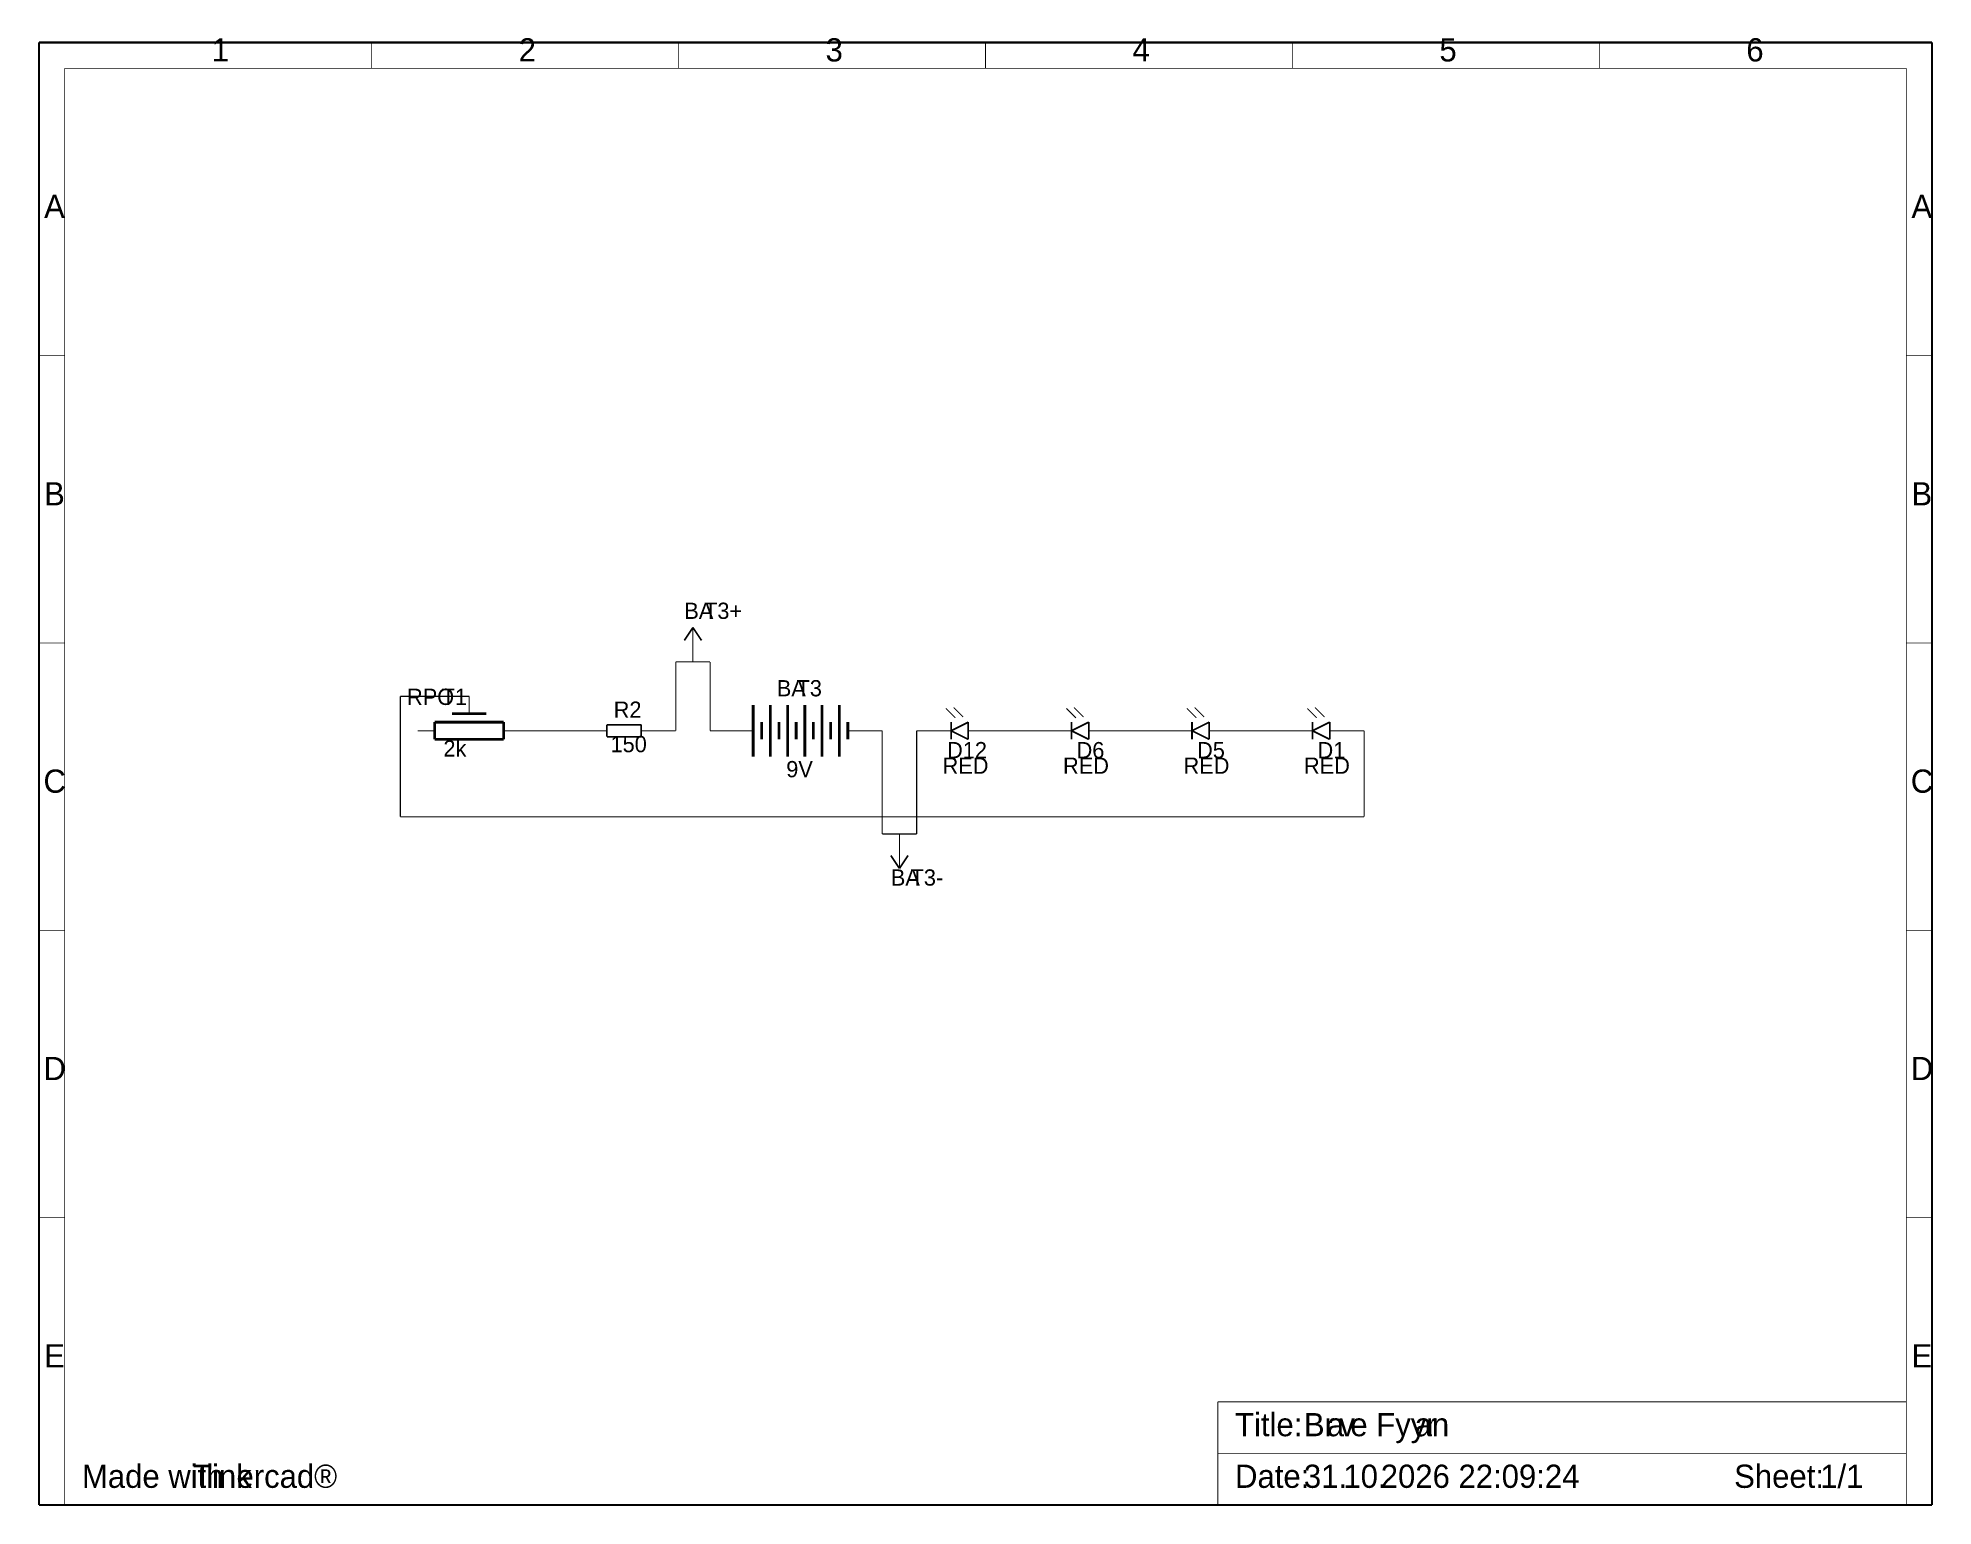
# Model space of a CAD drawing. Extents: x 0.97 to 10.03, y 0.75 to 7.77.
import ezdxf

# ---------------------------------------------------------------- set-up
doc = ezdxf.new("R2010")
doc.units = 0
doc.layers.get('0').update_dxf_attribs({"linetype": 'CONTINUOUS'})

msp = doc.modelspace()

# ---------------------------------------------------------------- linework, layer by layer
at = {"color": 12}
for points, const_width in [([(0.970594, 0.75), (0.970594, 7.75)], 0.009882), ([(0.970594, 7.75), (10.0294, 7.75)], 0.009882), ([(2.56278, 7.62646), (2.56278, 7.75)], 0.003294), ([(4.03136, 7.62646), (4.03136, 7.75)], 0.003294), ([(5.5, 7.62646), (5.5, 7.75)], 0.003294), ([(6.96864, 7.62646), (6.96864, 7.75)], 0.003294), ([(8.43722, 7.62646), (8.43722, 7.75)], 0.003294), ([(10.0294, 7.75), (10.0294, 0.75)], 0.009882), ([(1.09413, 0.75), (1.09413, 7.62646)], 0.003294), ([(1.09413, 7.62646), (9.90588, 7.62646)], 0.003294), ([(9.90588, 7.62646), (9.90588, 0.75)], 0.003294), ([(0.970594, 6.25119), (1.09413, 6.25119)], 0.003294), ([(10.0294, 6.25119), (9.90588, 6.25119)], 0.003294), ([(4.09999, 4.94997), (4.05881, 4.88824)], 0.008235), ([(4.09999, 4.94997), (4.14117, 4.88824)], 0.008235), ([(4.09999, 4.86762), (4.09999, 4.94997)], 0.004941), ([(0.970594, 4.87587), (1.09413, 4.87587)], 0.003294), ([(10.0294, 4.87587), (9.90588, 4.87587)], 0.003294), ([(3.11176, 4.53825), (2.94706, 4.53825)], 0.013177), ([(3.0294, 4.62061), (3.0294, 4.53825)], 0.004941), ([(4.38824, 4.57943), (4.38824, 4.45589)], 0.013177), ([(4.4706, 4.57943), (4.4706, 4.33236)], 0.013177), ([(4.55296, 4.57943), (4.55296, 4.33236)], 0.013177), ([(4.63531, 4.57943), (4.63531, 4.33236)], 0.013177), ([(4.71767, 4.57943), (4.71767, 4.33236)], 0.013177), ([(4.80003, 4.57943), (4.80003, 4.33236)], 0.013177), ([(5.3559, 4.51764), (5.3106, 4.56293)], 0.004941), ([(5.39296, 4.52175), (5.34765, 4.56706)], 0.004941), ([(5.93235, 4.51764), (5.88704, 4.56293)], 0.004941), ([(5.9694, 4.52175), (5.9241, 4.56706)], 0.004941), ([(6.50885, 4.51764), (6.46354, 4.56293)], 0.004941), ([(6.5459, 4.52175), (6.5006, 4.56706)], 0.004941), ([(7.08529, 4.51764), (7.03999, 4.56293)], 0.004941), ([(7.12235, 4.52175), (7.07704, 4.56706)], 0.004941), ([(2.78233, 4.45589), (2.86469, 4.45589)], 0.004941), ([(2.86469, 4.41471), (2.86469, 4.49707)], 0.013177), ([(2.86469, 4.49707), (3.19413, 4.49707)], 0.013177), ([(3.19413, 4.49707), (3.19413, 4.41471)], 0.013177), ([(3.27647, 4.45589), (3.19413, 4.45589)], 0.004941), ([(3.6059, 4.45589), (3.68826, 4.45589)], 0.004941), ([(3.68826, 4.48469), (3.85292, 4.48469)], 0.008235), ([(3.68826, 4.42708), (3.68826, 4.48469)], 0.008235), ([(3.85292, 4.42708), (3.85292, 4.48469)], 0.008235), ([(3.93528, 4.45589), (3.85292, 4.45589)], 0.004941), ([(4.26471, 4.45589), (4.34706, 4.45589)], 0.004941), ([(4.34706, 4.45589), (4.38824, 4.45589)], 0.004941), ([(4.38824, 4.45589), (4.38824, 4.33236)], 0.013177), ([(4.42942, 4.49707), (4.42942, 4.41471)], 0.013177), ([(4.51178, 4.49707), (4.51178, 4.41471)], 0.013177), ([(4.59413, 4.49707), (4.59413, 4.41471)], 0.013177), ([(4.67649, 4.49707), (4.67649, 4.41471)], 0.013177), ([(4.75885, 4.49707), (4.75885, 4.41471)], 0.013177), ([(4.84119, 4.49707), (4.84119, 4.41471)], 0.013177), ([(4.9235, 4.45589), (4.84119, 4.45589)], 0.004941), ([(5.25293, 4.45589), (5.33529, 4.45589)], 0.004941), ([(5.33529, 4.49707), (5.33529, 4.45589)], 0.008235), ([(5.41764, 4.49707), (5.33529, 4.45589)], 0.008235), ([(5.33529, 4.45589), (5.33529, 4.41471)], 0.008235), ([(5.33529, 4.45589), (5.41764, 4.41471)], 0.008235), ([(5.41764, 4.41471), (5.41764, 4.49707)], 0.008235), ([(5.5, 4.45589), (5.41764, 4.45589)], 0.004941), ([(5.82943, 4.45589), (5.91178, 4.45589)], 0.004941), ([(5.91178, 4.49707), (5.91178, 4.45589)], 0.008235), ([(5.99414, 4.49707), (5.91178, 4.45589)], 0.008235), ([(5.91178, 4.45589), (5.91178, 4.41471)], 0.008235), ([(5.91178, 4.45589), (5.99414, 4.41471)], 0.008235), ([(5.99414, 4.41471), (5.99414, 4.49707)], 0.008235), ([(6.0765, 4.45589), (5.99414, 4.45589)], 0.004941), ([(6.40587, 4.45589), (6.48822, 4.45589)], 0.004941), ([(6.48822, 4.49707), (6.48822, 4.45589)], 0.008235), ([(6.57058, 4.49707), (6.48822, 4.45589)], 0.008235), ([(6.48822, 4.45589), (6.48822, 4.41471)], 0.008235), ([(6.48822, 4.45589), (6.57058, 4.41471)], 0.008235), ([(6.57058, 4.41471), (6.57058, 4.49707)], 0.008235), ([(6.65294, 4.45589), (6.57058, 4.45589)], 0.004941), ([(6.98236, 4.45589), (7.06472, 4.45589)], 0.004941), ([(7.06472, 4.49707), (7.06472, 4.45589)], 0.008235), ([(7.14708, 4.49707), (7.06472, 4.45589)], 0.008235), ([(7.06472, 4.45589), (7.06472, 4.41471)], 0.008235), ([(7.06472, 4.45589), (7.14708, 4.41471)], 0.008235), ([(7.14708, 4.41471), (7.14708, 4.49707)], 0.008235), ([(7.22944, 4.45589), (7.14708, 4.45589)], 0.004941), ([(3.19413, 4.41471), (2.86469, 4.41471)], 0.013177), ([(3.85292, 4.42708), (3.68826, 4.42708)], 0.008235), ([(5.04704, 3.85883), (5.08822, 3.79704)], 0.008235), ([(5.08822, 3.79704), (5.12939, 3.85883)], 0.008235), ([(5.08822, 3.87939), (5.08822, 3.79704)], 0.004941), ([(0.970594, 3.5006), (1.09413, 3.5006)], 0.003294), ([(10.0294, 3.5006), (9.90588, 3.5006)], 0.003294), ([(0.970594, 2.12528), (1.09413, 2.12528)], 0.003294), ([(10.0294, 2.12528), (9.90588, 2.12528)], 0.003294), ([(6.61176, 1.24414), (9.90588, 1.24414)], 0.003294), ([(6.61176, 0.997071), (6.61176, 1.24414)], 0.003294), ([(9.90588, 0.914714), (9.90588, 1.24414)], 0.003294), ([(6.61176, 0.997071), (9.90588, 0.997071)], 0.003294), ([(6.61176, 0.75), (6.61176, 0.997071)], 0.003294), ([(9.90588, 0.75), (9.90588, 0.997071)], 0.003294), ([(10.0294, 0.75), (0.970594, 0.75)], 0.009882), ([(6.61176, 0.75), (9.90588, 0.75)], 0.003294)]:
    msp.add_lwpolyline(points, dxfattribs=dict(at, const_width=const_width))
at = {"color": 122, "const_width": 0.004941}
for points in [[(4.09999, 4.86762), (4.09999, 4.78532)], [(4.01764, 4.45589), (4.01764, 4.78532)], [(4.01764, 4.78532), (4.09999, 4.78532)], [(4.09999, 4.78532), (4.18235, 4.78532)], [(4.18235, 4.45589), (4.18235, 4.78532)], [(3.0294, 4.62061), (2.69997, 4.62061)], [(2.69997, 4.62061), (2.69997, 4.04411)], [(3.27647, 4.45589), (3.35883, 4.45589)], [(3.35883, 4.45589), (3.52354, 4.45589)], [(3.6059, 4.45589), (3.52354, 4.45589)], [(3.93528, 4.45589), (4.01764, 4.45589)], [(4.26471, 4.45589), (4.18235, 4.45589)], [(4.9235, 4.45589), (5.00586, 4.45589)], [(5.00586, 4.45589), (5.00586, 3.96175)], [(5.25293, 4.45589), (5.17057, 4.45589)], [(5.17057, 4.45589), (5.17057, 3.96175)], [(5.5, 4.45589), (5.58236, 4.45589)], [(5.58236, 4.45589), (5.74707, 4.45589)], [(5.82943, 4.45589), (5.74707, 4.45589)], [(6.0765, 4.45589), (6.15881, 4.45589)], [(6.15881, 4.45589), (6.32351, 4.45589)], [(6.40587, 4.45589), (6.32351, 4.45589)], [(6.65294, 4.45589), (6.73529, 4.45589)], [(6.73529, 4.45589), (6.90001, 4.45589)], [(6.98236, 4.45589), (6.90001, 4.45589)], [(7.22944, 4.45589), (7.31174, 4.45589)], [(7.31174, 4.45589), (7.31174, 4.04411)], [(2.69997, 4.04411), (7.31174, 4.04411)], [(5.00586, 3.96175), (5.08822, 3.96175)], [(5.08822, 3.87939), (5.08822, 3.96175)], [(5.08822, 3.96175), (5.17057, 3.96175)]]:
    msp.add_lwpolyline(points, dxfattribs=at)

# ---------------------------------------------------------------- texts
at = {"color": 12}
for s, p in [('1', (1.79753, 7.65917)), ('2', (3.26615, 7.65917)), ('3', (4.73479, 7.65917)), ('4', (6.2034, 7.65917)), ('5', (7.67203, 7.65917)), ('6', (9.14067, 7.65917)), ('A', (0.995275, 6.90975)), ('A', (9.93057, 6.90975)), ('B', (0.995275, 5.53446)), ('B', (9.93057, 5.53446)), ('C', (0.992218, 4.15917)), ('C', (9.92751, 4.15917)), ('D', (0.992218, 2.78387)), ('D', (9.92751, 2.78387)), ('E', (0.995275, 1.40857)), ('E', (9.93057, 1.40857)), ('Title:', (6.69411, 1.07941)), ('Br', (7.02353, 1.07941)), ('e Fyyr', (7.24588, 1.07941)), ('a', (7.13353, 1.07941)), ('v', (7.1931, 1.07941)), ('an', (7.55347, 1.07941)), ('Made with ', (1.17647, 0.832353)), ('Tink', (1.70813, 0.832353)), ('ercad®', (1.91582, 0.832353)), ('Date:', (6.69411, 0.832353)), ('31.', (7.02353, 0.832353)), (' 10.', (7.17132, 0.832353)), (' 2026 22:09:24', (7.34997, 0.832353)), ('Sheet:', (9.08235, 0.832353)), ('1/1', (9.49411, 0.832353))]:
    msp.add_text(s, height=0.111176, dxfattribs=at).set_placement(p)
at = {"color": 9}
for s, p in [('BA', (4.05882, 4.99118)), ('T3+', (4.15322, 4.99118)), ('RPO', (2.73189, 4.57942)), ('T1', (2.89728, 4.57942)), ('BA', (4.50147, 4.62058)), ('T3', (4.59586, 4.62058)), ('R2', (3.72086, 4.51789)), ('2k', (2.90606, 4.33235)), ('150', (3.70568, 4.35318)), ('D12', (5.3161, 4.32411)), ('D6', (5.93583, 4.32411)), ('D5', (6.51231, 4.32411)), ('D1', (7.08878, 4.32411)), ('9V', (4.54653, 4.23321)), ('RED', (5.29454, 4.25)), ('RED', (5.87101, 4.25)), ('RED', (6.44749, 4.25)), ('RED', (7.02394, 4.25)), ('BA', (5.04706, 3.71471)), ('T3-', (5.14146, 3.71471))]:
    msp.add_text(s, height=0.0778235, dxfattribs=at).set_placement(p)

doc.saveas('drawing.dxf')
